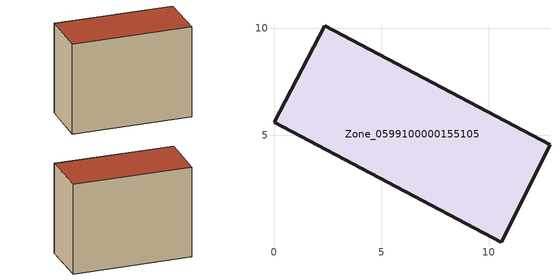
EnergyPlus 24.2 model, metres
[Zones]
Zone_0599100000155105
 floor ground (C_G): 0,5.61 2.37,10.12 12.85,4.56 10.58,0.01 z0
 wall outside (C_F): 2.37,10.12 0,5.61 10.58,0.01 12.85,4.56 2.37,10.12 z0:9.29
 roof outside (C_R): 10.58,0.01 12.85,4.56 2.37,10.12 0,5.61 z9.29
[BUILDING]
Pand.0599100000155105: North Axis=0; Terrain=City; Loads Convergence Tolerance Value=0.04; Temperature Convergence Tolerance Value=0.4; Solar Distribution=FullExterior; Maximum Number of Warmup Days=25; Minimum Number of Warmup Days=1
[Site:Location]
Rotterdam.The.Hague.AP_ZH_NLD Design_Conditions: Latitude=51.96; Longitude=4.45; Time Zone=1; Elevation=-4.5
[SITE:GROUNDTEMPERATURE:BUILDINGSURFACE]
18, 18, 18, 18, 18, 18, 18, 18, 18, 18, 18, 18
[MATERIAL] Thermal Absorptance=0.9; Solar Absorptance=0.7; Visible Absorptance=0.7
Name | Roughness | Thickness | Conductivity | Density | Specific Heat
G.TI.1946 | MediumSmooth | 0.15 | 1 | 540 | 1210
F.TI.1946 | Rough | 0.3 | 0.857143 | 1920 | 840
R.TI.1946 | MediumRough | 0.2 | 0.1 | 1500 | 1000
[CONSTRUCTION]
C_G: G.TI.1946
C_F: F.TI.1946
C_R: R.TI.1946
[ZONE]
Zone_0599100000155105: Type=1; Multiplier=1; Ceiling Height=Autocalculate; Volume=Autocalculate; Floor Area=autocalculate; Part of Total Floor Area=Yes
[ZONEINFILTRATION:DESIGNFLOWRATE]
Infil_Zone_0599100000155105: Zone or ZoneList or Space or SpaceList=Zone_0599100000155105; Schedule=AlwaysOn; Design Flow Rate Calculation Method=Flow/Area; Flow Rate per Floor Area=0.003; Constant Term Coefficient=1; Temperature Term Coefficient=0; Velocity Term Coefficient=0; Velocity Squared Term Coefficient=0
[HVACTEMPLATE:ZONE:IDEALLOADSAIRSYSTEM]
Zone_0599100000155105: Maximum Heating Supply Air Temperature=50; Minimum Cooling Supply Air Temperature=13; Maximum Heating Supply Air Humidity Ratio=0.0156; Minimum Cooling Supply Air Humidity Ratio=0.0077; Heating Limit=NoLimit; Cooling Limit=NoLimit; Dehumidification Control Type=ConstantSensibleHeatRatio; Cooling Sensible Heat Ratio=0.7; Dehumidification Setpoint=60; Humidification Control Type=None; Humidification Setpoint=30; Outdoor Air Method=None; Outdoor Air Flow Rate per Person=0.00944; Outdoor Air Flow Rate per Zone Floor Area=0; Outdoor Air Flow Rate per Zone=0; Demand Controlled Ventilation Type=None; Outdoor Air Economizer Type=NoEconomizer; Heat Recovery Type=None; Sensible Heat Recovery Effectiveness=0.7; Latent Heat Recovery Effectiveness=0.65
[ZONECONTROL:THERMOSTAT]
ThermostatControl_Zone_0599100000155105: Zone or ZoneList=Zone_0599100000155105; Control Type Schedule=DualSetpointControlType; Control 1=Thermostat_Zone_0599100000155105; Temperature Difference Between Cutout And Setpoint=0
[THERMOSTATSETPOINT:DUALSETPOINT]
Thermostat_Zone_0599100000155105: Heating Setpoint Temperature Schedule=HeatingSetpoint_Zone_0599100000155105; Cooling Setpoint Temperature Schedule=CoolingSetpoint_Zone_0599100000155105
[SCHEDULE:COMPACT]
HeatingSetpoint_Zone_0599100000155105: Through: 12/31, For: AllDays, Until: 24:00, 21
CoolingSetpoint_Zone_0599100000155105: Through: 12/31, For: AllDays, Until: 24:00, 24
DualSetpointControlType: Through: 12/31, For: AllDays, Until: 24:00, 4
AlwaysOn: Through: 12/31, For: AllDays, Until: 24:00, 1
